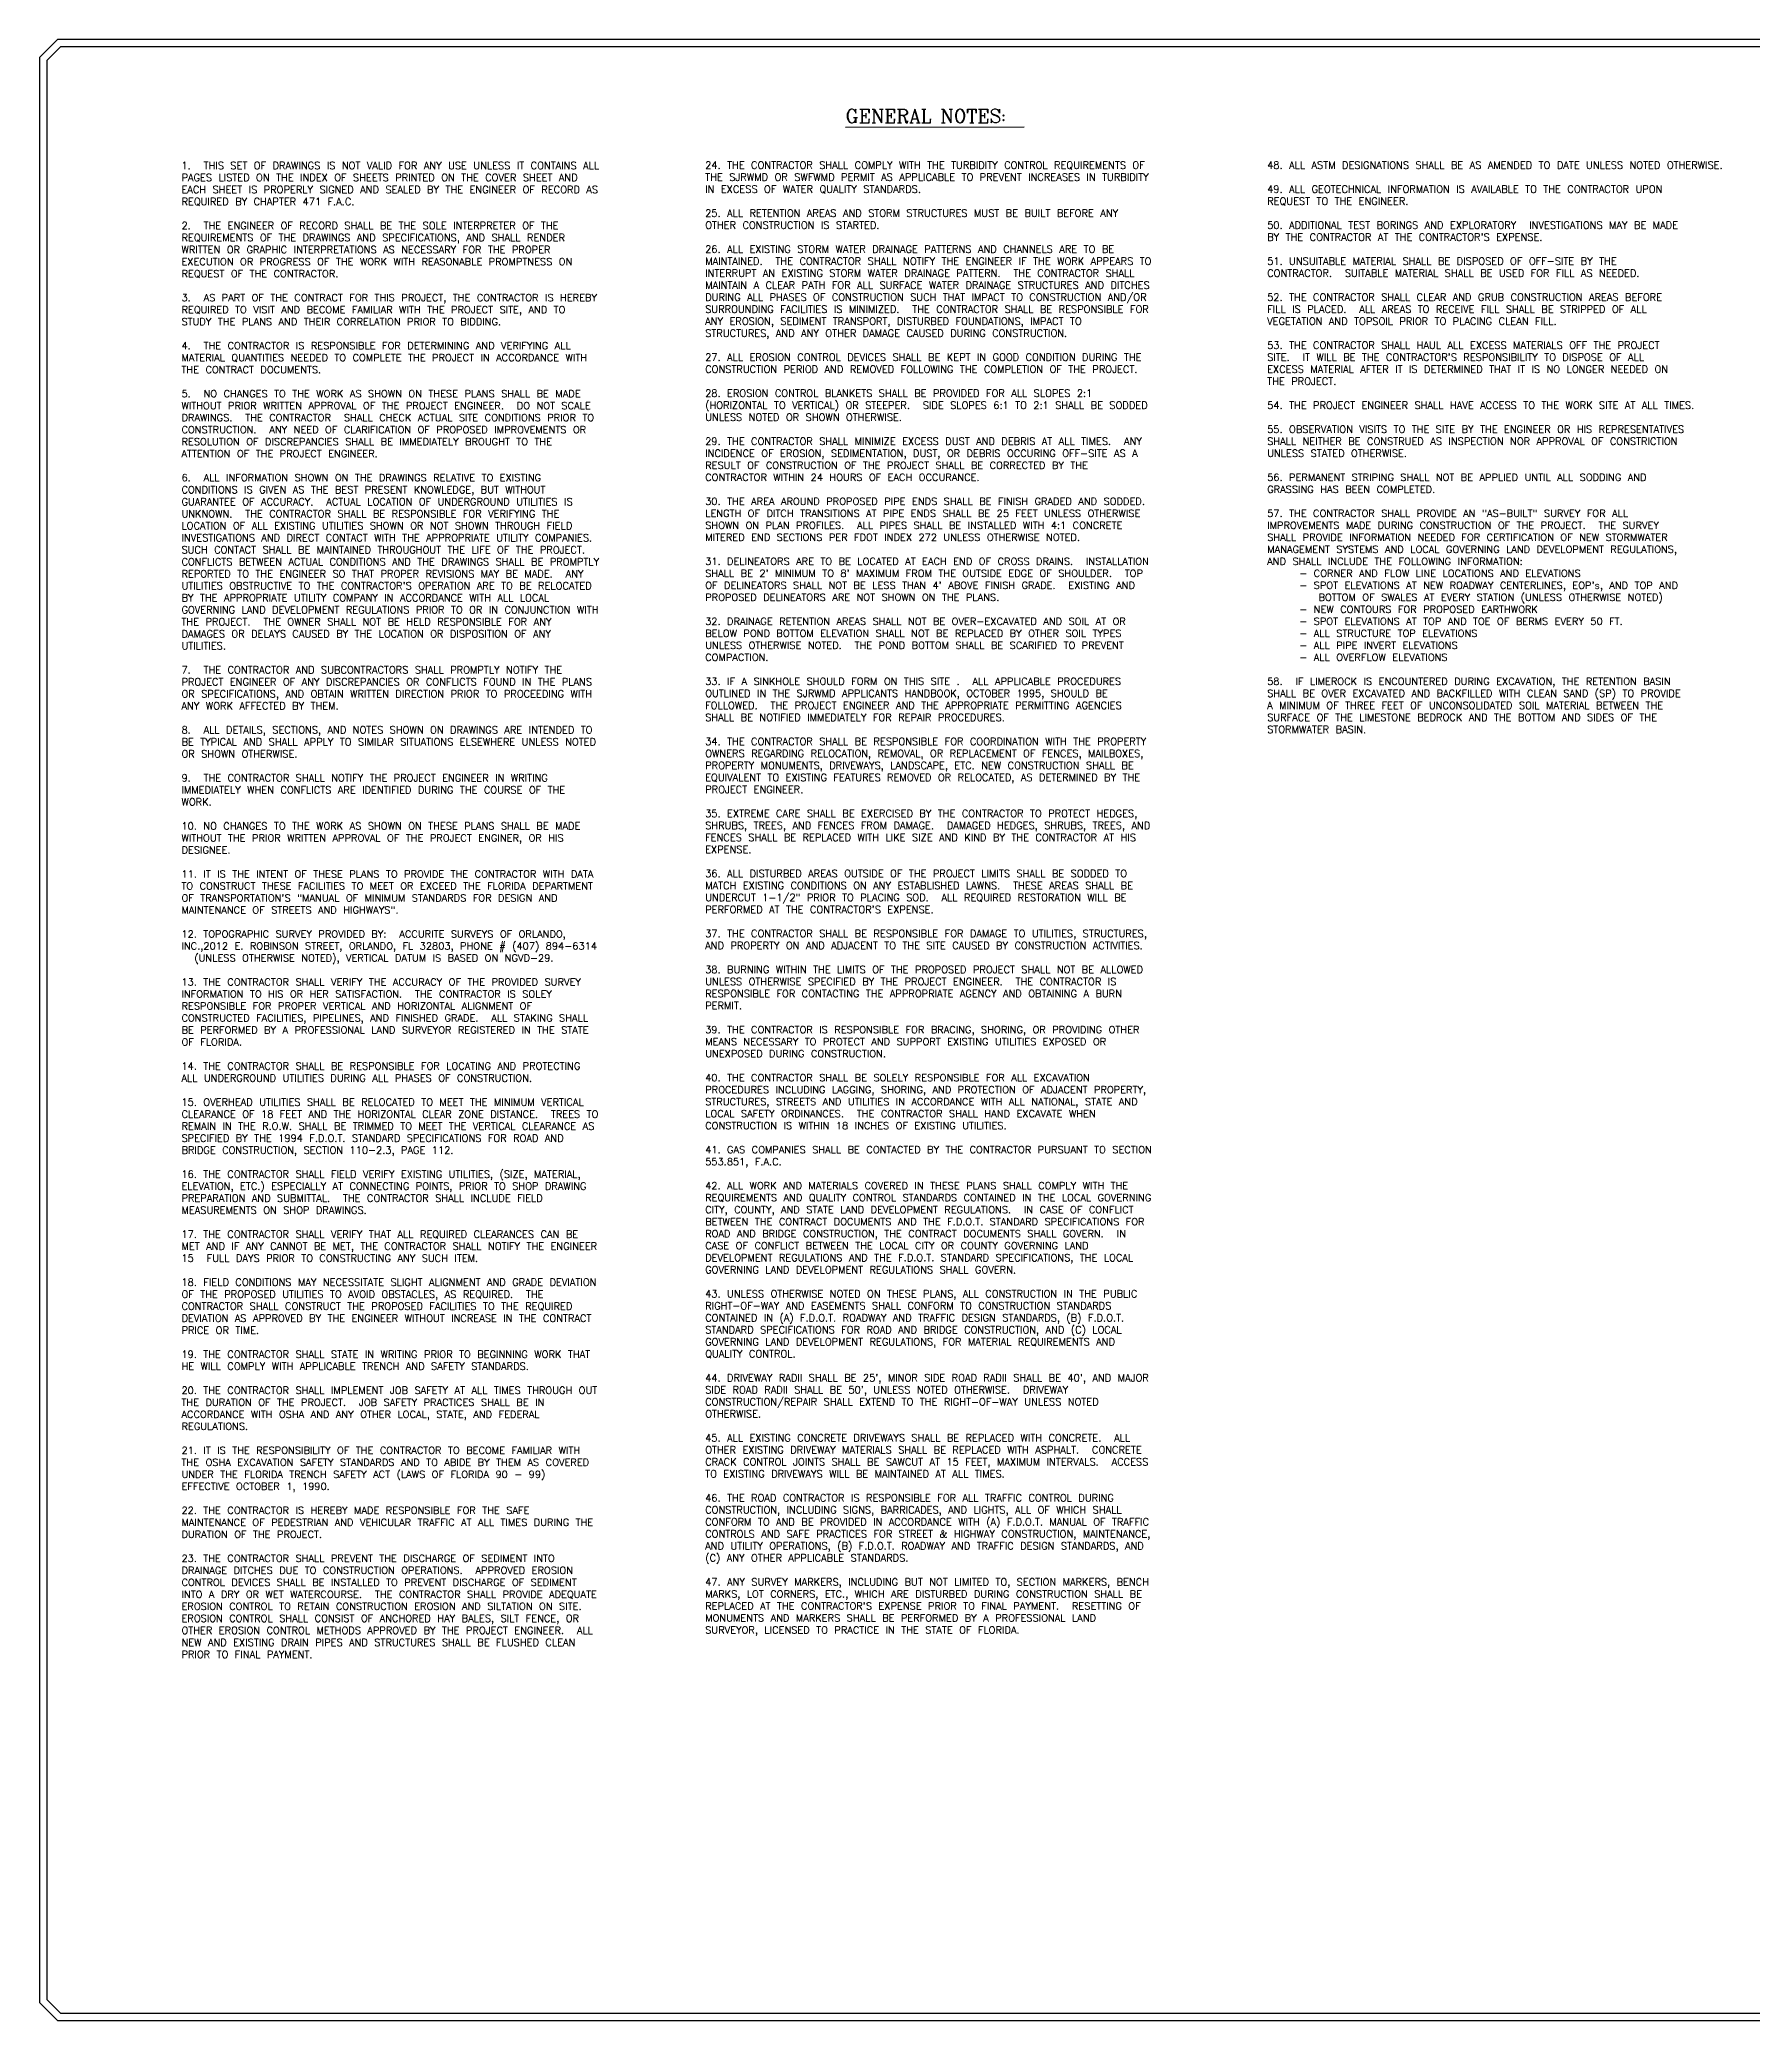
# Model space of a CAD drawing. Extents: x 21.2 to 55.6, y -20.1 to 2.3.
# Drawn here: x 21.21 to 40.24, y -19.67 to 2.33 of the extents above; entities that cross this region are included whole.
import ezdxf

# ---------------------------------------------------------------- set-up
doc = ezdxf.new("R2010")
doc.units = 0
doc.header["$MEASUREMENT"] = 0
doc.layers.add('BORDER', color=4, linetype='CONTINUOUS')
doc.layers.add('NOTES', color=2, linetype='CONTINUOUS')
doc.styles.add('ROMANC', font='romanc')
doc.styles.add('S4', font='simplex', dxfattribs={"height": 0.002052})

msp = doc.modelspace()

# ---------------------------------------------------------------- linework, layer by layer
at = {"layer": 'BORDER', "color": 6}
for p, q in [((21.412, 2.331), (21.212, 2.131)), ((21.446, 2.25), (21.293, 2.097)), ((55.012, 2.331), (21.412, 2.331)), ((54.979, 2.25), (21.446, 2.25)), ((21.212, 2.131), (21.212, -19.469)), ((21.293, 2.097), (21.293, -19.436)), ((21.212, -19.469), (21.412, -19.669)), ((21.293, -19.436), (21.446, -19.589)), ((21.412, -19.669), (55.012, -19.669)), ((21.446, -19.589), (54.979, -19.589))]:
    msp.add_line(p, q, dxfattribs=at)
at = {"layer": 'NOTES', "color": 3}
msp.add_line((30.165, 1.36), (32.148, 1.361), dxfattribs=at)

# ---------------------------------------------------------------- texts
at = {"layer": 'NOTES', "color": 3, "style": 'ROMANC'}
msp.add_text('GENERAL NOTES:', height=0.15, dxfattribs=at).set_placement((30.163, 1.408))
at = {"layer": 'NOTES', "char_height": 0.08, "attachment_point": 1, "style": 'S4'}
for s, insert, width in [('\\ftxt.shx;1.  THIS SET OF DRAWINGS IS NOT VALID FOR ANY USE UNLESS IT CONTAINS ALL PAGES LISTED ON THE INDEX OF SHEETS PRINTED ON THE COVER SHEET AND EACH SHEET IS PROPERLY SIGNED AND SEALED BY THE ENGINEER OF RECORD AS REQUIRED BY CHAPTER 471 F.A.C.\\P\\P2.  THE ENGINEER OF RECORD SHALL BE THE SOLE INTERPRETER OF THE REQUIREMENTS OF THE DRAWINGS AND SPECIFICATIONS, AND SHALL RENDER WRITTEN OR GRAPHIC INTERPRETATIONS AS NECESSARY FOR THE PROPER EXECUTION OR PROGRESS OF THE WORK WITH REASONABLE PROMPTNESS ON REQUEST OF THE CONTRACTOR.\\P\\P3.  AS PART OF THE CONTRACT FOR THIS PROJECT, THE CONTRACTOR IS HEREBY REQUIRED TO VISIT AND BECOME FAMILIAR WITH THE PROJECT SITE, AND TO STUDY THE PLANS AND THEIR CORRELATION PRIOR TO BIDDING.\\P\\P4.  THE CONTRACTOR IS RESPONSIBLE FOR DETERMINING AND VERIFYING ALL MATERIAL QUANTITIES NEEDED TO COMPLETE THE PROJECT IN ACCORDANCE WITH THE CONTRACT DOCUMENTS.\\P\\P5.  NO CHANGES TO THE WORK AS SHOWN ON THESE PLANS SHALL BE MADE WITHOUT PRIOR WRITTEN APPROVAL OF THE PROJECT ENGINEER.  DO NOT SCALE DRAWINGS.  THE CONTRACTOR  SHALL CHECK ACTUAL SITE CONDITIONS PRIOR TO CONSTRUCTION.  ANY NEED OF CLARIFICATION OF PROPOSED IMPROVEMENTS OR RESOLUTION OF DISCREPANCIES SHALL BE IMMEDIATELY BROUGHT TO THE ATTENTION OF THE PROJECT ENGINEER.\\P\\P6.  ALL INFORMATION SHOWN ON THE DRAWINGS RELATIVE TO EXISTING CONDITIONS IS GIVEN AS THE BEST PRESENT KNOWLEDGE, BUT WITHOUT GUARANTEE OF ACCURACY.  ACTUAL LOCATION OF UNDERGROUND UTILITIES IS UNKNOWN.  THE CONTRACTOR SHALL BE RESPONSIBLE FOR VERIFYING THE LOCATION OF ALL EXISTING UTILITIES SHOWN OR NOT SHOWN THROUGH FIELD INVESTIGATIONS AND DIRECT CONTACT WITH THE APPROPRIATE UTILITY COMPANIES.  SUCH CONTACT SHALL BE MAINTAINED THROUGHOUT THE LIFE OF THE PROJECT.  CONFLICTS BETWEEN ACTUAL CONDITIONS AND THE DRAWINGS SHALL BE PROMPTLY REPORTED TO THE ENGINEER SO THAT PROPER REVISIONS MAY BE MADE.  ANY UTILITIES OBSTRUCTIVE TO THE CONTRACTOR\'S OPERATION ARE TO BE RELOCATED BY THE APPROPRIATE UTILITY COMPANY IN ACCORDANCE WITH ALL LOCAL GOVERNING LAND DEVELOPMENT REGULATIONS PRIOR TO OR IN CONJUNCTION WITH THE PROJECT.  THE OWNER SHALL NOT BE HELD RESPONSIBLE FOR ANY DAMAGES OR DELAYS CAUSED BY THE LOCATION OR DISPOSITION OF ANY UTILITIES.\\P\\P7.  THE CONTRACTOR AND SUBCONTRACTORS SHALL PROMPTLY NOTIFY THE PROJECT ENGINEER OF ANY DISCREPANCIES OR CONFLICTS FOUND IN THE PLANS OR SPECIFICATIONS, AND OBTAIN WRITTEN DIRECTION PRIOR TO PROCEEDING WITH ANY WORK AFFECTED BY THEM.\\P\\P8.  ALL DETAILS, SECTIONS, AND NOTES SHOWN ON DRAWINGS ARE INTENDED TO BE TYPICAL AND SHALL APPLY TO SIMILAR SITUATIONS ELSEWHERE UNLESS NOTED OR SHOWN OTHERWISE.\\P\\P9.  THE CONTRACTOR SHALL NOTIFY THE PROJECT ENGINEER IN WRITING IMMEDIATELY WHEN CONFLICTS ARE IDENTIFIED DURING THE COURSE OF THE WORK.\\P\\P10. NO CHANGES TO THE WORK AS SHOWN ON THESE PLANS SHALL BE MADE WITHOUT THE PRIOR WRITTEN APPROVAL OF THE PROJECT ENGINER, OR HIS DESIGNEE.\\P\\P11. IT IS THE INTENT OF THESE PLANS TO PROVIDE THE CONTRACTOR WITH DATA TO CONSTRUCT THESE FACILITIES TO MEET OR EXCEED THE FLORIDA DEPARTMENT OF TRANSPORTATION\'S "MANUAL OF MINIMUM STANDARDS FOR DESIGN AND MAINTENANCE OF STREETS AND HIGHWAYS".\\P\\P12. TOPOGRAPHIC SURVEY PROVIDED BY:  ACCURITE SURVEYS OF ORLANDO, INC.,2012 E. ROBINSON STREET, ORLANDO, FL 32803, PHONE # (407) 894-6314   (UNLESS OTHERWISE NOTED), VERTICAL DATUM IS BASED ON NGVD-29.\\P\\P13. THE CONTRACTOR SHALL VERIFY THE ACCURACY OF THE PROVIDED SURVEY INFORMATION TO HIS OR HER SATISFACTION.  THE CONTRACTOR IS SOLEY RESPONSIBLE FOR PROPER VERTICAL AND HORIZONTAL ALIGNMENT OF CONSTRUCTED FACILITIES, PIPELINES, AND FINISHED GRADE.  ALL STAKING SHALL BE PERFORMED BY A PROFESSIONAL LAND SURVEYOR REGISTERED IN THE STATE OF FLORIDA.\\P\\P14. THE CONTRACTOR SHALL BE RESPONSIBLE FOR LOCATING AND PROTECTING ALL UNDERGROUND UTILITIES DURING ALL PHASES OF CONSTRUCTION.\\P\\P15. OVERHEAD UTILITIES SHALL BE RELOCATED TO MEET THE MINIMUM VERTICAL CLEARANCE OF 18 FEET AND THE HORIZONTAL CLEAR ZONE DISTANCE.  TREES TO REMAIN IN THE R.O.W. SHALL BE TRIMMED TO MEET THE VERTICAL CLEARANCE AS SPECIFIED BY THE 1994 F.D.O.T. STANDARD SPECIFICATIONS FOR ROAD AND BRIDGE CONSTRUCTION, SECTION 110-2.3, PAGE 112.\\P\\P16. THE CONTRACTOR SHALL FIELD VERIFY EXISTING UTILITIES, (SIZE, MATERIAL, ELEVATION, ETC.) ESPECIALLY AT CONNECTING POINTS, PRIOR TO SHOP DRAWING PREPARATION AND SUBMITTAL.  THE CONTRACTOR SHALL INCLUDE FIELD MEASUREMENTS ON SHOP DRAWINGS.\\P\\P17. THE CONTRACTOR SHALL VERIFY THAT ALL REQUIRED CLEARANCES CAN BE MET AND IF ANY CANNOT BE MET, THE CONTRACTOR SHALL NOTIFY THE ENGINEER 15  FULL DAYS PRIOR TO CONSTRUCTING ANY SUCH ITEM.\\P\\P18. FIELD CONDITIONS MAY NECESSITATE SLIGHT ALIGNMENT AND GRADE DEVIATION OF THE PROPOSED UTILITIES TO AVOID OBSTACLES, AS REQUIRED.  THE CONTRACTOR SHALL CONSTRUCT THE PROPOSED FACILITIES TO THE REQUIRED DEVIATION AS APPROVED BY THE ENGINEER WITHOUT INCREASE IN THE CONTRACT PRICE OR TIME.\\P\\P19. THE CONTRACTOR SHALL STATE IN WRITING PRIOR TO BEGINNING WORK THAT HE WILL COMPLY WITH APPLICABLE TRENCH AND SAFETY STANDARDS.\\P\\P20. THE CONTRACTOR SHALL IMPLEMENT JOB SAFETY AT ALL TIMES THROUGH OUT THE DURATION OF THE PROJECT.  JOB SAFETY PRACTICES SHALL BE IN ACCORDANCE WITH OSHA AND ANY OTHER LOCAL, STATE, AND FEDERAL REGULATIONS.\\P\\P21. IT IS THE RESPONSIBILITY OF THE CONTRACTOR TO BECOME FAMILIAR WITH THE OSHA EXCAVATION SAFETY STANDARDS AND TO ABIDE BY THEM AS COVERED UNDER THE FLORIDA TRENCH SAFETY ACT (LAWS OF FLORIDA 90 - 99) EFFECTIVE OCTOBER 1, 1990.\\P\\P22. THE CONTRACTOR IS HEREBY MADE RESPONSIBLE FOR THE SAFE MAINTENANCE OF PEDESTRIAN AND VEHICULAR TRAFFIC AT ALL TIMES DURING THE DURATION OF THE PROJECT.\\P\\P23. THE CONTRACTOR SHALL PREVENT THE DISCHARGE OF SEDIMENT INTO DRAINAGE DITCHES DUE TO CONSTRUCTION OPERATIONS.  APPROVED EROSION CONTROL DEVICES SHALL BE INSTALLED TO PREVENT DISCHARGE OF SEDIMENT INTO A DRY OR WET WATERCOURSE.  THE CONTRACTOR SHALL PROVIDE ADEQUATE EROSION CONTROL TO RETAIN CONSTRUCTION EROSION AND SILTATION ON SITE.  EROSION CONTROL SHALL CONSIST OF ANCHORED HAY BALES, SILT FENCE, OR OTHER EROSION CONTROL METHODS APPROVED BY THE PROJECT ENGINEER.  ALL NEW AND EXISTING DRAIN PIPES AND STRUCTURES SHALL BE FLUSHED CLEAN PRIOR TO FINAL PAYMENT.', (22.788, 0.972), 5.032), ('\\ftxt.shx;24. THE CONTRACTOR SHALL COMPLY WITH THE TURBIDITY CONTROL REQUIREMENTS OF THE SJRWMD OR SWFWMD PERMIT AS APPLICABLE TO PREVENT INCREASES IN TURBIDITY IN EXCESS OF WATER QUALITY STANDARDS.\\P\\P25. ALL RETENTION AREAS AND STORM STRUCTURES MUST BE BUILT BEFORE ANY OTHER CONSTRUCTION IS STARTED.\\P\\P26. ALL EXISTING STORM WATER DRAINAGE PATTERNS AND CHANNELS ARE TO BE MAINTAINED.  THE CONTRACTOR SHALL NOTIFY THE ENGINEER IF THE WORK APPEARS TO INTERRUPT AN EXISTING STORM WATER DRAINAGE PATTERN.  THE CONTRACTOR SHALL MAINTAIN A CLEAR PATH FOR ALL SURFACE WATER DRAINAGE STRUCTURES AND DITCHES DURING ALL PHASES OF CONSTRUCTION SUCH THAT IMPACT TO CONSTRUCTION AND/OR SURROUNDING FACILITIES IS MINIMIZED.  THE CONTRACTOR SHALL BE RESPONSIBLE FOR ANY EROSION, SEDIMENT TRANSPORT, DISTURBED FOUNDATIONS, IMPACT TO STRUCTURES, AND ANY OTHER DAMAGE CAUSED DURING CONSTRUCTION.\\P\\P27. ALL EROSION CONTROL DEVICES SHALL BE KEPT IN GOOD CONDITION DURING THE CONSTRUCTION PERIOD AND REMOVED FOLLOWING THE COMPLETION OF THE PROJECT.\\P\\P28. EROSION CONTROL BLANKETS SHALL BE PROVIDED FOR ALL SLOPES 2:1 (HORIZONTAL TO VERTICAL) OR STEEPER.  SIDE SLOPES 6:1 TO 2:1 SHALL BE SODDED UNLESS NOTED OR SHOWN OTHERWISE.\\P\\P29. THE CONTRACTOR SHALL MINIMIZE EXCESS DUST AND DEBRIS AT ALL TIMES.  ANY INCIDENCE OF EROSION, SEDIMENTATION, DUST, OR DEBRIS OCCURING OFF-SITE AS A RESULT OF CONSTRUCTION OF THE PROJECT SHALL BE CORRECTED BY THE CONTRACTOR WITHIN 24 HOURS OF EACH OCCURANCE.\\P\\P30. THE AREA AROUND PROPOSED PIPE ENDS SHALL BE FINISH GRADED AND SODDED.  LENGTH OF DITCH TRANSITIONS AT PIPE ENDS SHALL BE 25 FEET UNLESS OTHERWISE SHOWN ON PLAN PROFILES.  ALL PIPES SHALL BE INSTALLED WITH 4:1 CONCRETE MITERED END SECTIONS PER FDOT INDEX 272 UNLESS OTHERWISE NOTED.\\P\\P31. DELINEATORS ARE TO BE LOCATED AT EACH END OF CROSS DRAINS.  INSTALLATION SHALL BE 2\' MINIMUM TO 8\' MAXIMUM FROM THE OUTSIDE EDGE OF SHOULDER.  TOP OF DELINEATORS SHALL NOT BE LESS THAN 4\' ABOVE FINISH GRADE.  EXISTING AND PROPOSED DELINEATORS ARE NOT SHOWN ON THE PLANS.\\P\\P32. DRAINAGE RETENTION AREAS SHALL NOT BE OVER-EXCAVATED AND SOIL AT OR BELOW POND BOTTOM ELEVATION SHALL NOT BE REPLACED BY OTHER SOIL TYPES UNLESS OTHERWISE NOTED.  THE POND BOTTOM SHALL BE SCARIFIED TO PREVENT COMPACTION.\\P\\P33. IF A SINKHOLE SHOULD FORM ON THIS SITE .  ALL APPLICABLE PROCEDURES OUTLINED IN THE SJRWMD APPLICANTS HANDBOOK, OCTOBER 1995, SHOULD BE FOLLOWED.  THE PROJECT ENGINEER AND THE APPROPRIATE PERMITTING AGENCIES SHALL BE NOTIFIED IMMEDIATELY FOR REPAIR PROCEDURES.\\P\\P34. THE CONTRACTOR SHALL BE RESPONSIBLE FOR COORDINATION WITH THE PROPERTY OWNERS REGARDING RELOCATION, REMOVAL, OR REPLACEMENT OF FENCES, MAILBOXES, PROPERTY MONUMENTS, DRIVEWAYS, LANDSCAPE, ETC. NEW CONSTRUCTION SHALL BE EQUIVALENT TO EXISTING FEATURES REMOVED OR RELOCATED, AS DETERMINED BY THE PROJECT ENGINEER.\\P\\P35. EXTREME CARE SHALL BE EXERCISED BY THE CONTRACTOR TO PROTECT HEDGES, SHRUBS, TREES, AND FENCES FROM DAMAGE.  DAMAGED HEDGES, SHRUBS, TREES, AND FENCES SHALL BE REPLACED WITH LIKE SIZE AND KIND BY THE CONTRACTOR AT HIS EXPENSE.\\P\\P36. ALL DISTURBED AREAS OUTSIDE OF THE PROJECT LIMITS SHALL BE SODDED TO MATCH EXISTING CONDITIONS ON ANY ESTABLISHED LAWNS.  THESE AREAS SHALL BE UNDERCUT 1-1/2" PRIOR TO PLACING SOD.  ALL REQUIRED RESTORATION WILL BE PERFORMED AT THE CONTRACTOR\'S EXPENSE.\\P\\P37. THE CONTRACTOR SHALL BE RESPONSIBLE FOR DAMAGE TO UTILITIES, STRUCTURES, AND PROPERTY ON AND ADJACENT TO THE SITE CAUSED BY CONSTRUCTION ACTIVITIES.\\P\\P38. BURNING WITHIN THE LIMITS OF THE PROPOSED PROJECT SHALL NOT BE ALLOWED UNLESS OTHERWISE SPECIFIED BY THE PROJECT ENGINEER.  THE CONTRACTOR IS RESPONSIBLE FOR CONTACTING THE APPROPRIATE AGENCY AND OBTAINING A BURN PERMIT.\\P\\P39. THE CONTRACTOR IS RESPONSIBLE FOR BRACING, SHORING, OR PROVIDING OTHER MEANS NECESSARY TO PROTECT AND SUPPORT EXISTING UTILITIES EXPOSED OR UNEXPOSED DURING CONSTRUCTION.\\P\\P40. THE CONTRACTOR SHALL BE SOLELY RESPONSIBLE FOR ALL EXCAVATION PROCEDURES INCLUDING LAGGING, SHORING, AND PROTECTION OF ADJACENT PROPERTY, STRUCTURES, STREETS AND UTILITIES IN ACCORDANCE WITH ALL NATIONAL, STATE AND LOCAL SAFETY ORDINANCES.  THE CONTRACTOR SHALL HAND EXCAVATE WHEN CONSTRUCTION IS WITHIN 18 INCHES OF EXISTING UTILITIES.\\P\\P41. GAS COMPANIES SHALL BE CONTACTED BY THE CONTRACTOR PURSUANT TO SECTION 553.851, F.A.C.\\P\\P42. ALL WORK AND MATERIALS COVERED IN THESE PLANS SHALL COMPLY WITH THE REQUIREMENTS AND QUALITY CONTROL STANDARDS CONTAINED IN THE LOCAL GOVERNING CITY, COUNTY, AND STATE LAND DEVELOPMENT REGULATIONS.  IN CASE OF CONFLICT BETWEEN THE CONTRACT DOCUMENTS AND THE F.D.O.T. STANDARD SPECIFICATIONS FOR ROAD AND BRIDGE CONSTRUCTION, THE CONTRACT DOCUMENTS SHALL GOVERN.  IN CASE OF CONFLICT BETWEEN THE LOCAL CITY OR COUNTY GOVERNING LAND DEVELOPMENT REGULATIONS AND THE F.D.O.T. STANDARD SPECIFICATIONS, THE LOCAL GOVERNING LAND DEVELOPMENT REGULATIONS SHALL GOVERN.\\P\\P43. UNLESS OTHERWISE NOTED ON THESE PLANS, ALL CONSTRUCTION IN THE PUBLIC RIGHT-OF-WAY AND EASEMENTS SHALL CONFORM TO CONSTRUCTION STANDARDS CONTAINED IN (A) F.D.O.T. ROADWAY AND TRAFFIC DESIGN STANDARDS, (B) F.D.O.T. STANDARD SPECIFICATIONS FOR ROAD AND BRIDGE CONSTRUCTION, AND (C) LOCAL GOVERNING LAND DEVELOPMENT REGULATIONS, FOR MATERIAL REQUIREMENTS AND QUALITY CONTROL.\\P\\P44. DRIVEWAY RADII SHALL BE 25\', MINOR SIDE ROAD RADII SHALL BE 40\', AND MAJOR SIDE ROAD RADII SHALL BE 50\', UNLESS NOTED OTHERWISE.  DRIVEWAY CONSTRUCTION/REPAIR SHALL EXTEND TO THE RIGHT-OF-WAY UNLESS NOTED OTHERWISE.\\P\\P45. ALL EXISTING CONCRETE DRIVEWAYS SHALL BE REPLACED WITH CONCRETE.  ALL OTHER EXISTING DRIVEWAY MATERIALS SHALL BE REPLACED WITH ASPHALT.  CONCRETE  CRACK CONTROL JOINTS SHALL BE SAWCUT AT 15 FEET, MAXIMUM INTERVALS.  ACCESS TO EXISTING DRIVEWAYS WILL BE MAINTAINED AT ALL TIMES.\\P\\P46. THE ROAD CONTRACTOR IS RESPONSIBLE FOR ALL TRAFFIC CONTROL DURING CONSTRUCTION, INCLUDING SIGNS, BARRICADES, AND LIGHTS, ALL OF WHICH SHALL CONFORM TO AND BE PROVIDED IN ACCORDANCE WITH (A) F.D.O.T. MANUAL OF TRAFFIC CONTROLS AND SAFE PRACTICES FOR STREET & HIGHWAY CONSTRUCTION, MAINTENANCE, AND UTILITY OPERATIONS, (B) F.D.O.T. ROADWAY AND TRAFFIC DESIGN STANDARDS, AND (C) ANY OTHER APPLICABLE STANDARDS.\\P\\P47. ANY SURVEY MARKERS, INCLUDING BUT NOT LIMITED TO, SECTION MARKERS, BENCH MARKS, LOT CORNERS, ETC., WHICH ARE DISTURBED DURING CONSTRUCTION SHALL BE REPLACED AT THE CONTRACTOR\'S EXPENSE PRIOR TO FINAL PAYMENT.  RESETTING OF MONUMENTS AND MARKERS SHALL BE PERFORMED BY A PROFESSIONAL LAND SURVEYOR, LICENSED TO PRACTICE IN THE STATE OF FLORIDA.', (28.605, 0.977), 5.376), ('\\ftxt.shx;48. ALL ASTM DESIGNATIONS SHALL BE AS AMENDED TO DATE UNLESS NOTED OTHERWISE.\\P\\P49. ALL GEOTECHNICAL INFORMATION IS AVAILABLE TO THE CONTRACTOR UPON REQUEST TO THE ENGINEER.\\P\\P50. ADDITIONAL TEST BORINGS AND EXPLORATORY  INVESTIGATIONS MAY BE MADE BY THE CONTRACTOR AT THE CONTRACTOR\'S EXPENSE.\\P\\P51. UNSUITABLE MATERIAL SHALL BE DISPOSED OF OFF-SITE BY THE CONTRACTOR.  SUITABLE MATERIAL SHALL BE USED FOR FILL AS NEEDED.\\P\\P52. THE CONTRACTOR SHALL CLEAR AND GRUB CONSTRUCTION AREAS BEFORE FILL IS PLACED.  ALL AREAS TO RECEIVE FILL SHALL BE STRIPPED OF ALL VEGETATION AND TOPSOIL PRIOR TO PLACING CLEAN FILL.\\P\\P53. THE CONTRACTOR SHALL HAUL ALL EXCESS MATERIALS OFF THE PROJECT SITE.  IT WILL BE THE CONTRACTOR\'S RESPONSIBILITY TO DISPOSE OF ALL EXCESS MATERIAL AFTER IT IS DETERMINED THAT IT IS NO LONGER NEEDED ON THE PROJECT.\\P\\P54. THE PROJECT ENGINEER SHALL HAVE ACCESS TO THE WORK SITE AT ALL TIMES.\\P\\P55. OBSERVATION VISITS TO THE SITE BY THE ENGINEER OR HIS REPRESENTATIVES SHALL NEITHER BE CONSTRUED AS INSPECTION NOR APPROVAL OF CONSTRICTION UNLESS STATED OTHERWISE.\\P\\P56. PERMANENT STRIPING SHALL NOT BE APPLIED UNTIL ALL SODDING AND GRASSING HAS BEEN COMPLETED.\\P\\P57. THE CONTRACTOR SHALL PROVIDE AN "AS-BUILT" SURVEY FOR ALL IMPROVEMENTS MADE DURING CONSTRUCTION OF THE PROJECT.  THE SURVEY SHALL PROVIDE INFORMATION NEEDED FOR CERTIFICATION OF NEW STORMWATER MANAGEMENT SYSTEMS AND LOCAL GOVERNING LAND DEVELOPMENT REGULATIONS, AND SHALL INCLUDE THE FOLLOWING INFORMATION:\\P     - CORNER AND FLOW LINE LOCATIONS AND ELEVATIONS\\P     - SPOT ELEVATIONS AT NEW ROADWAY CENTERLINES, EOP\'s, AND TOP AND \\P        BOTTOM OF SWALES AT EVERY STATION (UNLESS OTHERWISE NOTED)\\P     - NEW CONTOURS FOR PROPOSED EARTHWORK\\P     - SPOT ELEVATIONS AT TOP AND TOE OF BERMS EVERY 50 FT.\\P     - ALL STRUCTURE TOP ELEVATIONS\\P     - ALL PIPE INVERT ELEVATIONS\\P     - ALL OVERFLOW ELEVATIONS\\P\\P58.  IF LIMEROCK IS ENCOUNTERED DURING EXCAVATION, THE RETENTION BASIN SHALL BE OVER EXCAVATED AND BACKFILLED WITH CLEAN SAND (SP) TO PROVIDE A MINIMUM OF THREE FEET OF UNCONSOLIDATED SOIL MATERIAL BETWEEN THE SURFACE OF THE LIMESTONE BEDROCK AND THE BOTTOM AND SIDES OF THE STORMWATER BASIN.', (34.847, 0.977), 5.032)]:
    msp.add_mtext(s, dxfattribs=dict(at, insert=insert, width=width))

doc.saveas('drawing.dxf')
